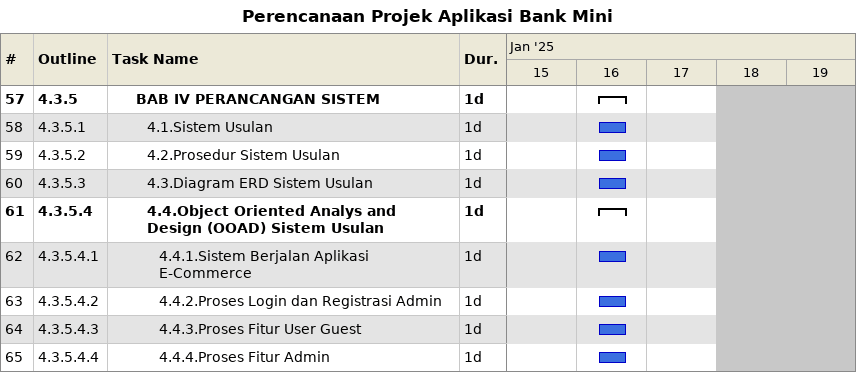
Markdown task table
Perencanaan Projek Aplikasi Bank Mini

| ID | WBS | Task | Duration | Start | Finish |
|---|---|---|---|---|---|
| 57 | 4.3.5 | **BAB IV PERANCANGAN SISTEM** | 1d | 2025-01-16 | 2025-01-16 |
| 58 | 4.3.5.1 | 4.1.Sistem Usulan | 1d | 2025-01-16 | 2025-01-16 |
| 59 | 4.3.5.2 | 4.2.Prosedur Sistem Usulan | 1d | 2025-01-16 | 2025-01-16 |
| 60 | 4.3.5.3 | 4.3.Diagram ERD Sistem Usulan | 1d | 2025-01-16 | 2025-01-16 |
| 61 | 4.3.5.4 | **4.4.Object Oriented Analys and Design (OOAD) Sistem Usulan** | 1d | 2025-01-16 | 2025-01-16 |
| 62 | 4.3.5.4.1 | 4.4.1.Sistem Berjalan Aplikasi E-Commerce | 1d | 2025-01-16 | 2025-01-16 |
| 63 | 4.3.5.4.2 | 4.4.2.Proses Login dan Registrasi Admin | 1d | 2025-01-16 | 2025-01-16 |
| 64 | 4.3.5.4.3 | 4.4.3.Proses Fitur User Guest | 1d | 2025-01-16 | 2025-01-16 |
| 65 | 4.3.5.4.4 | 4.4.4.Proses Fitur Admin | 1d | 2025-01-16 | 2025-01-16 |
